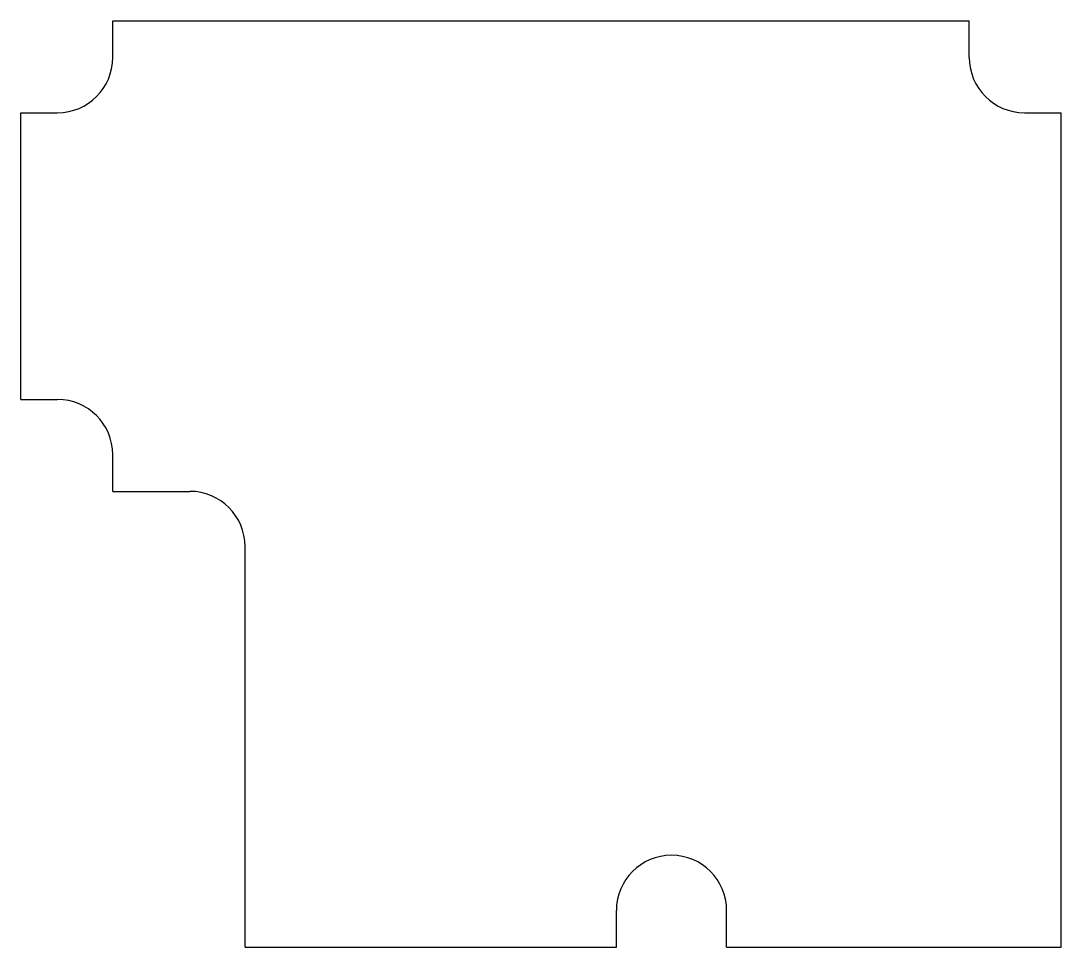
# Model space of a CAD drawing. Header units: millimetres. Extents: x 123.6 to 151.9, y 23.3 to 48.5.
import ezdxf

# ---------------------------------------------------------------- set-up
doc = ezdxf.new("R2010")
doc.units = ezdxf.units.MM
doc.layers.add('Mechanical6', color=56, linetype='Continuous')

msp = doc.modelspace()

# ---------------------------------------------------------------- linework, layer by layer
at = {"layer": 'Mechanical6'}
for p, q in [((126.149, 47.549), (126.149, 48.549)), ((126.149, 48.549), (149.449, 48.549)), ((149.449, 47.549), (149.449, 48.549)), ((123.649, 46.049), (124.649, 46.049)), ((123.649, 38.249), (123.649, 46.049)), ((150.949, 46.049), (151.949, 46.049)), ((151.949, 23.849), (151.949, 46.049)), ((123.649, 38.249), (124.649, 38.249)), ((126.149, 35.749), (126.149, 36.749)), ((126.149, 35.749), (128.249, 35.749)), ((129.749, 23.349), (129.749, 34.249)), ((139.849, 23.349), (139.849, 24.349)), ((142.849, 23.349), (142.849, 24.349)), ((151.949, 23.349), (151.949, 23.849)), ((129.749, 23.349), (139.849, 23.349)), ((142.849, 23.349), (151.949, 23.349))]:
    msp.add_line(p, q, dxfattribs=at)
for centre, start, end in [((124.649, 47.549), 270, 0), ((150.949, 47.549), 180, 270), ((124.649, 36.749), 0, 90), ((128.249, 34.249), 0, 90), ((141.349, 24.349), 90, 180), ((141.349, 24.349), 0, 90)]:
    msp.add_arc(centre, 1.5, start, end, dxfattribs=at)

doc.saveas('drawing.dxf')
